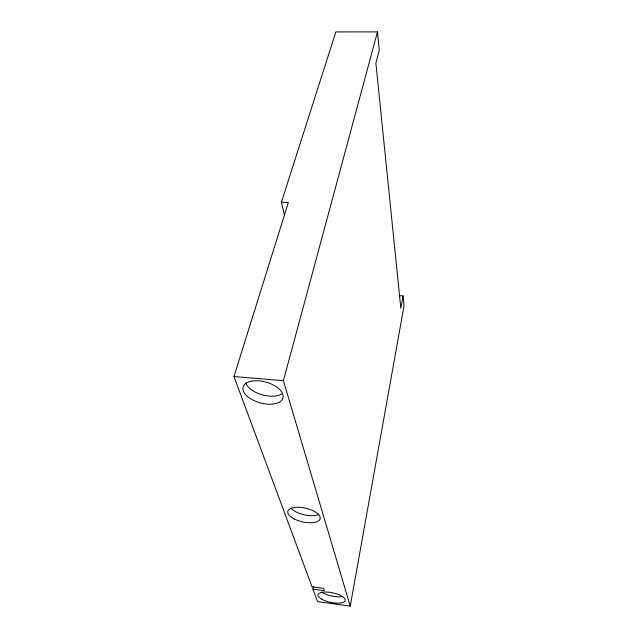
<?xml version="1.0" encoding="UTF-8"?>
<svg xmlns="http://www.w3.org/2000/svg" width="638" height="638" viewBox="0 0 638 638"><rect width="100%" height="100%" fill="white"/><g stroke="black" fill="none" stroke-linecap="round" stroke-linejoin="round"><path stroke-width="0.96" d="M313.521 586.266L312.907 589.185L317.533 601.626L350.246 606.1L404.045 305.801L403.088 295.928L399.117 295.681M403.088 295.928L400.839 308.329L375.878 63.114L379.267 50.179L377.497 31.9L335.859 31.916L281.398 202.246L284.58 215.804M350.246 606.1L283.4 380.679L377.497 31.9M312.907 589.185L324.287 590.7L323.474 588.364L312.038 586.84L233.955 376.516L288.352 202.533L281.398 202.246M233.955 376.516L283.4 380.679M342.391 596.554A13.837 4.96 11.8 0 1 321.712 592.096M318.553 514.587A16.5 7.082 12.8 0 1 290.928 508.175M281.717 394.013A20.52 10.862 15.4 0 1 261.365 394.603A20.52 10.862 15.4 0 1 245.774 382.983M321.408 599.034A13.9 4.905 11.9 0 0 344.56 601.538A13.9 4.905 11.9 0 0 328.889 592.192A13.9 4.905 11.9 0 0 321.408 599.034M247.64 396.597A20.655 10.774 15.3 0 0 281.956 399.954A20.655 10.774 15.3 0 0 259.514 380.91A20.655 10.774 15.3 0 0 247.64 396.597M294.23 518.917A16.596 7.002 12.8 0 0 320.14 518.869A16.596 7.002 12.8 0 0 297.643 507.258A16.596 7.002 12.8 0 0 294.23 518.917"/></g></svg>
